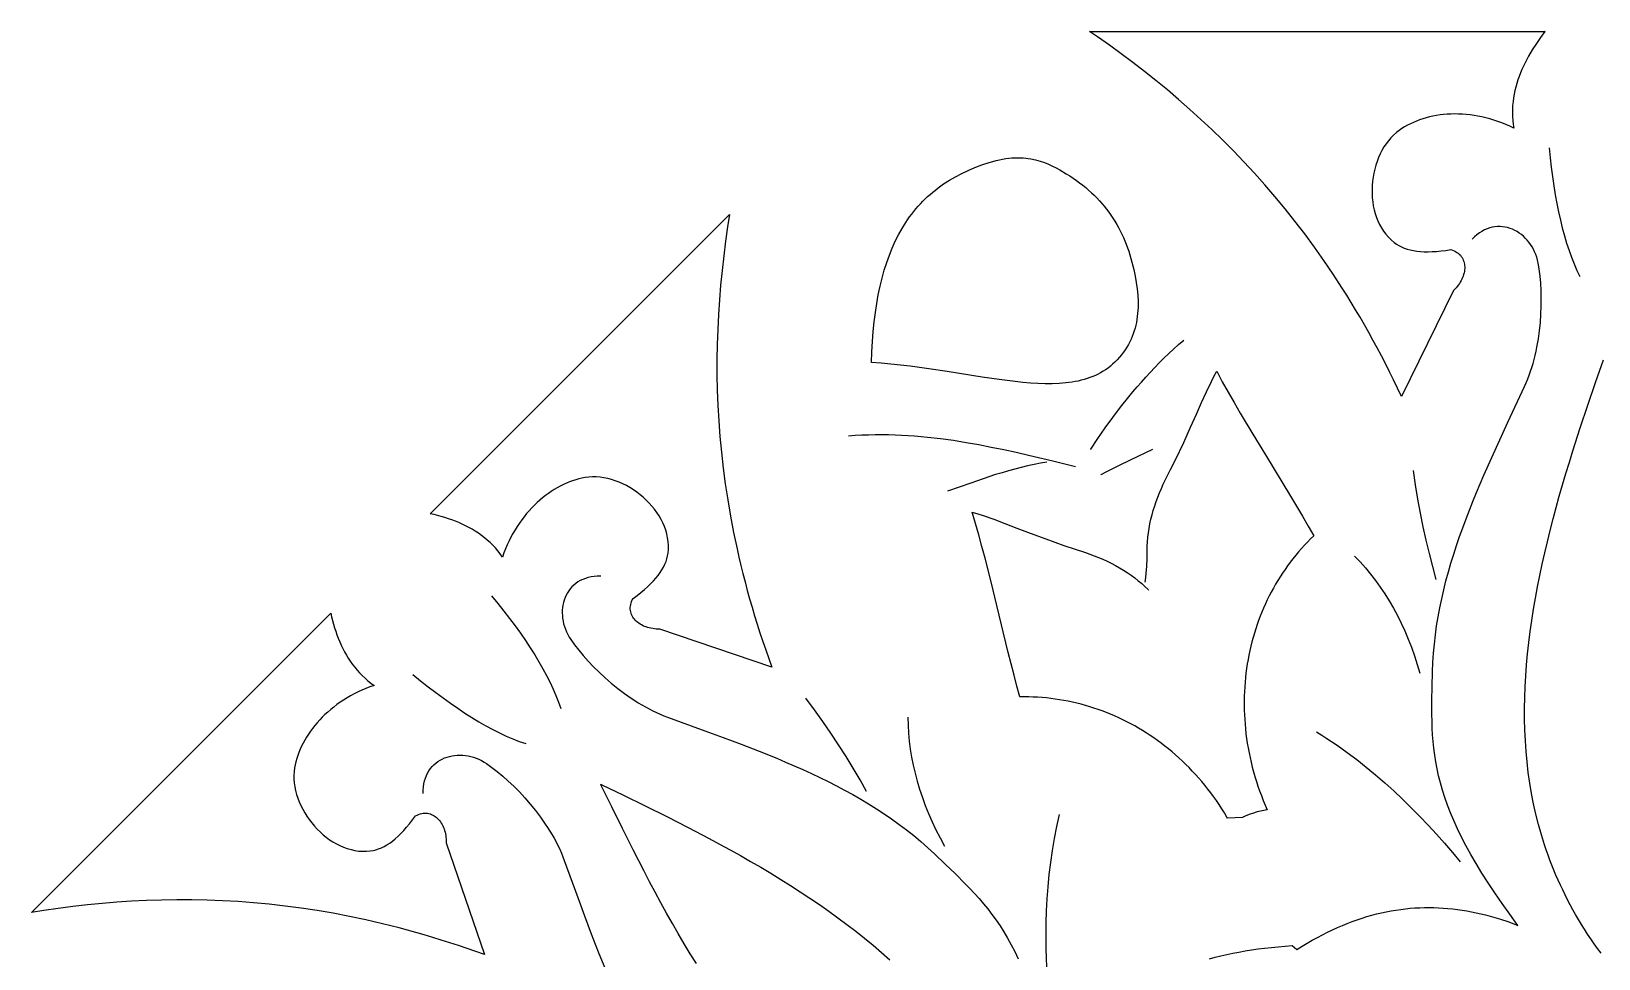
# Model space of a CAD drawing. Extents: x -332 to 348, y -263 to 352.
# Drawn here: x -181.03 to -137.66, y 266.33 to 292 of the extents above; entities that cross this region are included whole.
import ezdxf

# ---------------------------------------------------------------- set-up
doc = ezdxf.new("R2010")
doc.units = 0
doc.layers.add('LAYER_1', color=18, linetype='CONTINUOUS')
doc.layers.add('LAYER_2', color=174, linetype='CONTINUOUS')

msp = doc.modelspace()

# ---------------------------------------------------------------- linework, layer by layer
at = {"layer": 'LAYER_1'}
for points in [[(-139.152, 291.994), (-139.273, 291.832), (-139.389, 291.665), (-139.5, 291.492), (-139.605, 291.314), (-139.654, 291.223), (-139.701, 291.132), (-139.746, 291.038), (-139.788, 290.944), (-139.828, 290.849), (-139.865, 290.753), (-139.899, 290.656), (-139.93, 290.558), (-139.958, 290.459), (-139.983, 290.359), (-140.003, 290.258), (-140.021, 290.157), (-140.034, 290.055), (-140.044, 289.952), (-140.049, 289.848), (-140.05, 289.744), (-140.047, 289.64), (-140.039, 289.535), (-140.027, 289.429), (-140.009, 289.323), (-140.12, 289.375), (-140.23, 289.423), (-140.341, 289.467), (-140.452, 289.508), (-140.563, 289.545), (-140.674, 289.577), (-140.784, 289.607), (-140.894, 289.632), (-141.004, 289.654), (-141.113, 289.673), (-141.221, 289.688), (-141.329, 289.699), (-141.436, 289.707), (-141.542, 289.712), (-141.647, 289.713), (-141.751, 289.711), (-141.853, 289.705), (-141.954, 289.697), (-142.054, 289.685), (-142.153, 289.67), (-142.249, 289.652), (-142.345, 289.631), (-142.438, 289.607), (-142.529, 289.58), (-142.619, 289.55), (-142.706, 289.517), (-142.791, 289.481), (-142.874, 289.442), (-142.955, 289.401), (-143.033, 289.357), (-143.108, 289.31), (-143.181, 289.26), (-143.263, 289.198), (-143.34, 289.129), (-143.413, 289.054), (-143.482, 288.974), (-143.546, 288.889), (-143.605, 288.799), (-143.66, 288.705), (-143.71, 288.607), (-143.755, 288.506), (-143.795, 288.402), (-143.83, 288.295), (-143.861, 288.186), (-143.886, 288.076), (-143.906, 287.964), (-143.921, 287.85), (-143.931, 287.737), (-143.936, 287.623), (-143.935, 287.509), (-143.929, 287.396), (-143.917, 287.283), (-143.9, 287.173), (-143.877, 287.064), (-143.848, 286.957), (-143.814, 286.852), (-143.774, 286.751), (-143.727, 286.653), (-143.675, 286.559), (-143.618, 286.469), (-143.553, 286.383), (-143.483, 286.303), (-143.407, 286.227), (-143.324, 286.158), (-143.261, 286.112), (-143.193, 286.071), (-143.121, 286.034), (-143.045, 286.002), (-142.964, 285.974), (-142.88, 285.95), (-142.79, 285.931), (-142.696, 285.916), (-142.596, 285.906), (-142.492, 285.9), (-142.383, 285.899), (-142.268, 285.902), (-142.148, 285.909), (-142.023, 285.921), (-141.891, 285.938), (-141.754, 285.959), (-141.707, 285.943), (-141.663, 285.925), (-141.623, 285.905), (-141.585, 285.882), (-141.551, 285.857), (-141.52, 285.83), (-141.492, 285.802), (-141.467, 285.771), (-141.445, 285.739), (-141.426, 285.705), (-141.41, 285.67), (-141.396, 285.634), (-141.386, 285.597), (-141.378, 285.558), (-141.374, 285.519), (-141.371, 285.479), (-141.372, 285.438), (-141.375, 285.397), (-141.381, 285.355), (-141.39, 285.313), (-141.401, 285.271), (-141.415, 285.228), (-141.431, 285.186), (-141.449, 285.144), (-141.47, 285.103), (-141.493, 285.062), (-141.519, 285.021), (-141.547, 284.981), (-141.577, 284.942), (-141.609, 284.904), (-141.644, 284.867), (-141.68, 284.831), (-143.121, 281.895), (-143.23, 282.126), (-143.34, 282.354), (-143.452, 282.58), (-143.564, 282.803), (-143.678, 283.023), (-143.794, 283.241), (-143.91, 283.456), (-144.028, 283.669), (-144.147, 283.879), (-144.267, 284.087), (-144.389, 284.292), (-144.511, 284.495), (-144.635, 284.695), (-144.76, 284.893), (-145.013, 285.281), (-145.27, 285.661), (-145.532, 286.031), (-145.798, 286.392), (-146.068, 286.745), (-146.343, 287.089), (-146.621, 287.425), (-146.903, 287.753), (-147.189, 288.073), (-147.479, 288.386), (-147.772, 288.691), (-148.068, 288.989), (-148.368, 289.279), (-148.671, 289.563), (-148.978, 289.841), (-149.287, 290.112), (-149.599, 290.377), (-149.915, 290.636), (-150.233, 290.889), (-150.553, 291.137), (-150.876, 291.379), (-151.202, 291.616), (-151.53, 291.848), (-151.75, 292), (-139.147, 292)], [(-153.667, 288.5), (-153.592, 288.496), (-153.519, 288.489), (-153.448, 288.481), (-153.379, 288.47), (-153.245, 288.442), (-153.119, 288.407), (-152.998, 288.366), (-152.884, 288.321), (-152.776, 288.271), (-152.674, 288.219), (-152.576, 288.166), (-152.397, 288.06), (-152.3, 287.999), (-152.206, 287.938), (-152.115, 287.874), (-152.027, 287.809), (-151.941, 287.743), (-151.858, 287.675), (-151.777, 287.605), (-151.699, 287.534), (-151.624, 287.462), (-151.551, 287.388), (-151.48, 287.312), (-151.412, 287.235), (-151.346, 287.157), (-151.283, 287.077), (-151.222, 286.995), (-151.163, 286.913), (-151.107, 286.829), (-151.053, 286.743), (-151.001, 286.656), (-150.952, 286.568), (-150.905, 286.478), (-150.86, 286.387), (-150.817, 286.295), (-150.777, 286.202), (-150.738, 286.107), (-150.702, 286.01), (-150.668, 285.913), (-150.636, 285.814), (-150.606, 285.714), (-150.578, 285.613), (-150.528, 285.406), (-150.491, 285.225), (-150.46, 285.046), (-150.436, 284.869), (-150.419, 284.694), (-150.411, 284.523), (-150.41, 284.438), (-150.411, 284.354), (-150.415, 284.27), (-150.421, 284.188), (-150.43, 284.106), (-150.441, 284.024), (-150.455, 283.944), (-150.472, 283.865), (-150.492, 283.786), (-150.515, 283.708), (-150.541, 283.631), (-150.57, 283.555), (-150.602, 283.479), (-150.638, 283.405), (-150.677, 283.331), (-150.719, 283.259), (-150.766, 283.187), (-150.815, 283.116), (-150.869, 283.046), (-150.927, 282.978), (-150.988, 282.91), (-151.053, 282.843), (-151.114, 282.786), (-151.176, 282.733), (-151.241, 282.682), (-151.307, 282.635), (-151.375, 282.591), (-151.445, 282.55), (-151.516, 282.512), (-151.589, 282.477), (-151.664, 282.444), (-151.741, 282.415), (-151.819, 282.388), (-151.899, 282.363), (-151.981, 282.342), (-152.064, 282.322), (-152.149, 282.305), (-152.235, 282.29), (-152.323, 282.278), (-152.412, 282.267), (-152.596, 282.253), (-152.785, 282.246), (-152.98, 282.246), (-153.18, 282.253), (-153.386, 282.265), (-153.596, 282.283), (-153.812, 282.306), (-154.032, 282.333), (-154.257, 282.363), (-154.72, 282.432), (-155.693, 282.587), (-156.201, 282.663), (-156.459, 282.699), (-156.72, 282.733), (-156.984, 282.764), (-157.251, 282.791), (-157.519, 282.814), (-157.79, 282.832), (-157.779, 283.126), (-157.762, 283.412), (-157.74, 283.689), (-157.712, 283.957), (-157.679, 284.217), (-157.641, 284.468), (-157.597, 284.711), (-157.547, 284.946), (-157.492, 285.173), (-157.431, 285.391), (-157.364, 285.602), (-157.291, 285.805), (-157.213, 286), (-157.128, 286.188), (-157.038, 286.368), (-156.941, 286.541), (-156.838, 286.706), (-156.785, 286.786), (-156.73, 286.864), (-156.673, 286.94), (-156.615, 287.015), (-156.555, 287.088), (-156.493, 287.159), (-156.43, 287.228), (-156.366, 287.296), (-156.299, 287.362), (-156.232, 287.426), (-156.162, 287.488), (-156.091, 287.549), (-156.018, 287.608), (-155.944, 287.666), (-155.868, 287.722), (-155.791, 287.776), (-155.63, 287.88), (-155.464, 287.977), (-155.29, 288.068), (-155.11, 288.153), (-154.923, 288.232), (-154.729, 288.305), (-154.528, 288.372), (-154.432, 288.401), (-154.338, 288.425), (-154.247, 288.446), (-154.158, 288.464), (-154.071, 288.477), (-153.986, 288.488), (-153.903, 288.495), (-153.823, 288.499), (-153.744, 288.501)], [(-161.766, 286.589), (-161.824, 286.19), (-161.875, 285.788), (-161.921, 285.384), (-161.961, 284.978), (-161.994, 284.57), (-162.022, 284.159), (-162.042, 283.747), (-162.056, 283.331), (-162.062, 282.914), (-162.061, 282.493), (-162.053, 282.07), (-162.036, 281.645), (-162.012, 281.216), (-161.98, 280.785), (-161.939, 280.35), (-161.89, 279.913), (-161.831, 279.472), (-161.764, 279.029), (-161.687, 278.582), (-161.601, 278.131), (-161.505, 277.678), (-161.454, 277.449), (-161.4, 277.22), (-161.343, 276.99), (-161.284, 276.76), (-161.222, 276.528), (-161.157, 276.295), (-161.09, 276.062), (-161.021, 275.827), (-160.948, 275.591), (-160.873, 275.355), (-160.795, 275.117), (-160.714, 274.879), (-160.631, 274.64), (-160.544, 274.399), (-163.639, 275.457), (-163.691, 275.456), (-163.741, 275.458), (-163.791, 275.462), (-163.84, 275.468), (-163.888, 275.477), (-163.934, 275.487), (-163.98, 275.5), (-164.024, 275.515), (-164.067, 275.531), (-164.108, 275.55), (-164.148, 275.57), (-164.185, 275.592), (-164.221, 275.616), (-164.255, 275.641), (-164.286, 275.668), (-164.316, 275.696), (-164.342, 275.726), (-164.367, 275.757), (-164.389, 275.79), (-164.408, 275.824), (-164.424, 275.859), (-164.437, 275.895), (-164.448, 275.932), (-164.455, 275.97), (-164.459, 276.01), (-164.459, 276.05), (-164.456, 276.091), (-164.449, 276.133), (-164.439, 276.175), (-164.425, 276.218), (-164.406, 276.262), (-164.384, 276.306), (-164.272, 276.388), (-164.168, 276.47), (-164.071, 276.55), (-163.98, 276.629), (-163.897, 276.708), (-163.821, 276.787), (-163.751, 276.865), (-163.689, 276.942), (-163.632, 277.019), (-163.583, 277.096), (-163.539, 277.173), (-163.502, 277.25), (-163.471, 277.326), (-163.447, 277.403), (-163.428, 277.48), (-163.415, 277.557), (-163.406, 277.665), (-163.405, 277.772), (-163.412, 277.879), (-163.427, 277.984), (-163.45, 278.089), (-163.48, 278.193), (-163.517, 278.294), (-163.56, 278.394), (-163.609, 278.493), (-163.665, 278.588), (-163.726, 278.682), (-163.792, 278.772), (-163.863, 278.86), (-163.938, 278.945), (-164.018, 279.026), (-164.102, 279.103), (-164.189, 279.176), (-164.28, 279.246), (-164.374, 279.311), (-164.47, 279.371), (-164.568, 279.427), (-164.669, 279.477), (-164.771, 279.522), (-164.874, 279.562), (-164.979, 279.596), (-165.084, 279.623), (-165.189, 279.645), (-165.295, 279.66), (-165.4, 279.668), (-165.504, 279.669), (-165.608, 279.663), (-165.71, 279.65), (-165.797, 279.633), (-165.883, 279.613), (-165.969, 279.589), (-166.056, 279.561), (-166.142, 279.53), (-166.227, 279.495), (-166.312, 279.457), (-166.397, 279.415), (-166.48, 279.369), (-166.563, 279.32), (-166.646, 279.268), (-166.727, 279.212), (-166.807, 279.153), (-166.886, 279.091), (-166.963, 279.026), (-167.04, 278.957), (-167.115, 278.885), (-167.188, 278.81), (-167.26, 278.732), (-167.33, 278.651), (-167.398, 278.566), (-167.464, 278.479), (-167.528, 278.389), (-167.59, 278.296), (-167.65, 278.2), (-167.707, 278.101), (-167.762, 278), (-167.815, 277.895), (-167.865, 277.788), (-167.912, 277.679), (-167.956, 277.566), (-167.997, 277.451), (-168.06, 277.539), (-168.126, 277.622), (-168.194, 277.702), (-168.266, 277.778), (-168.34, 277.851), (-168.417, 277.921), (-168.497, 277.986), (-168.578, 278.049), (-168.662, 278.109), (-168.748, 278.165), (-168.836, 278.218), (-168.926, 278.268), (-169.017, 278.316), (-169.11, 278.361), (-169.204, 278.402), (-169.3, 278.442), (-169.396, 278.478), (-169.494, 278.512), (-169.592, 278.544), (-169.691, 278.574), (-169.891, 278.626), (-169.998, 278.649), (-165.745, 282.902), (-161.712, 286.935)], [(-172.724, 275.792), (-172.672, 275.593), (-172.642, 275.494), (-172.611, 275.396), (-172.576, 275.298), (-172.54, 275.201), (-172.501, 275.106), (-172.459, 275.012), (-172.414, 274.919), (-172.367, 274.828), (-172.316, 274.738), (-172.263, 274.65), (-172.207, 274.564), (-172.147, 274.48), (-172.085, 274.398), (-172.019, 274.319), (-171.949, 274.242), (-171.877, 274.168), (-171.8, 274.096), (-171.721, 274.027), (-171.637, 273.962), (-171.55, 273.899), (-171.665, 273.858), (-171.777, 273.813), (-171.887, 273.766), (-171.994, 273.716), (-172.098, 273.664), (-172.199, 273.609), (-172.298, 273.551), (-172.394, 273.492), (-172.487, 273.43), (-172.577, 273.366), (-172.665, 273.299), (-172.749, 273.231), (-172.83, 273.161), (-172.908, 273.09), (-172.983, 273.016), (-173.055, 272.942), (-173.124, 272.865), (-173.189, 272.788), (-173.252, 272.709), (-173.311, 272.628), (-173.366, 272.547), (-173.419, 272.465), (-173.468, 272.382), (-173.513, 272.298), (-173.555, 272.214), (-173.593, 272.129), (-173.628, 272.043), (-173.66, 271.957), (-173.687, 271.871), (-173.711, 271.785), (-173.732, 271.698), (-173.748, 271.612), (-173.762, 271.51), (-173.768, 271.406), (-173.766, 271.302), (-173.758, 271.197), (-173.743, 271.091), (-173.722, 270.986), (-173.694, 270.881), (-173.66, 270.776), (-173.621, 270.673), (-173.575, 270.571), (-173.525, 270.47), (-173.469, 270.372), (-173.409, 270.275), (-173.344, 270.182), (-173.275, 270.091), (-173.201, 270.004), (-173.124, 269.92), (-173.043, 269.84), (-172.958, 269.765), (-172.871, 269.693), (-172.78, 269.627), (-172.687, 269.566), (-172.591, 269.511), (-172.493, 269.462), (-172.393, 269.418), (-172.291, 269.382), (-172.187, 269.352), (-172.083, 269.329), (-171.977, 269.314), (-171.87, 269.307), (-171.763, 269.307), (-171.656, 269.317), (-171.578, 269.33), (-171.501, 269.348), (-171.425, 269.373), (-171.348, 269.404), (-171.271, 269.441), (-171.194, 269.484), (-171.117, 269.534), (-171.04, 269.59), (-170.963, 269.653), (-170.885, 269.723), (-170.807, 269.799), (-170.728, 269.882), (-170.648, 269.972), (-170.568, 270.07), (-170.487, 270.174), (-170.405, 270.286), (-170.36, 270.308), (-170.317, 270.326), (-170.273, 270.341), (-170.231, 270.351), (-170.189, 270.358), (-170.148, 270.361), (-170.108, 270.36), (-170.069, 270.357), (-170.03, 270.35), (-169.993, 270.339), (-169.957, 270.326), (-169.922, 270.31), (-169.888, 270.29), (-169.856, 270.269), (-169.824, 270.244), (-169.795, 270.217), (-169.766, 270.188), (-169.739, 270.156), (-169.714, 270.123), (-169.69, 270.087), (-169.668, 270.049), (-169.648, 270.01), (-169.63, 269.969), (-169.613, 269.926), (-169.599, 269.882), (-169.586, 269.836), (-169.575, 269.789), (-169.567, 269.741), (-169.56, 269.693), (-169.556, 269.643), (-169.554, 269.592), (-169.555, 269.541), (-168.497, 266.446), (-168.738, 266.532), (-168.977, 266.616), (-169.216, 266.697), (-169.453, 266.775), (-169.69, 266.85), (-169.925, 266.922), (-170.16, 266.992), (-170.393, 267.059), (-170.626, 267.124), (-170.858, 267.185), (-171.089, 267.245), (-171.319, 267.301), (-171.548, 267.356), (-171.776, 267.407), (-172.23, 267.503), (-172.68, 267.589), (-173.127, 267.666), (-173.571, 267.733), (-174.011, 267.791), (-174.449, 267.841), (-174.883, 267.882), (-175.314, 267.914), (-175.743, 267.938), (-176.169, 267.954), (-176.592, 267.963), (-177.012, 267.964), (-177.43, 267.957), (-177.845, 267.944), (-178.258, 267.923), (-178.668, 267.896), (-179.076, 267.863), (-179.482, 267.823), (-179.886, 267.777), (-180.288, 267.725), (-180.688, 267.668), (-181.033, 267.614), (-172.747, 275.9)]]:
    msp.add_lwpolyline(points, close=True, dxfattribs=at)
for points in [[(-137.599, 266.484), (-137.696, 266.616), (-137.79, 266.749), (-137.882, 266.882), (-137.971, 267.016), (-138.057, 267.15), (-138.141, 267.284), (-138.223, 267.419), (-138.302, 267.554), (-138.378, 267.69), (-138.452, 267.825), (-138.524, 267.961), (-138.593, 268.098), (-138.66, 268.235), (-138.725, 268.372), (-138.787, 268.51), (-138.847, 268.648), (-138.905, 268.786), (-138.961, 268.925), (-139.014, 269.064), (-139.065, 269.203), (-139.114, 269.343), (-139.161, 269.481), (-139.249, 269.765), (-139.329, 270.048), (-139.401, 270.332), (-139.465, 270.618), (-139.521, 270.906), (-139.57, 271.195), (-139.611, 271.486), (-139.645, 271.778), (-139.673, 272.071), (-139.693, 272.366), (-139.707, 272.663), (-139.715, 272.961), (-139.716, 273.26), (-139.711, 273.56), (-139.7, 273.862), (-139.683, 274.165), (-139.66, 274.469), (-139.632, 274.774), (-139.598, 275.081), (-139.559, 275.388), (-139.516, 275.696), (-139.467, 276.005), (-139.414, 276.315), (-139.356, 276.626), (-139.294, 276.937), (-139.227, 277.249), (-139.157, 277.562), (-139.083, 277.875), (-139.006, 278.189), (-138.924, 278.503), (-138.84, 278.817), (-138.753, 279.132), (-138.662, 279.447), (-138.569, 279.762), (-138.474, 280.077), (-138.376, 280.391), (-138.174, 281.022), (-137.965, 281.652), (-137.751, 282.281), (-137.532, 282.908)], [(-162.63, 266.197), (-162.8, 266.471), (-162.966, 266.748), (-163.131, 267.028), (-163.294, 267.31), (-163.454, 267.595), (-163.613, 267.882), (-163.77, 268.171), (-163.926, 268.461), (-164.079, 268.753), (-164.382, 269.343), (-164.68, 269.936), (-164.973, 270.533), (-165.262, 271.131), (-165.277, 271.163), (-165.244, 271.147), (-164.645, 270.859), (-164.047, 270.567), (-163.452, 270.271), (-162.861, 269.969), (-162.275, 269.661), (-161.987, 269.505), (-161.699, 269.347), (-161.413, 269.187), (-161.13, 269.025), (-160.849, 268.862), (-160.571, 268.696), (-160.296, 268.527), (-160.024, 268.357), (-159.755, 268.184), (-159.489, 268.009), (-159.227, 267.831), (-158.969, 267.65), (-158.715, 267.467), (-158.464, 267.281), (-158.218, 267.092), (-157.976, 266.9), (-157.739, 266.705), (-157.507, 266.507), (-157.279, 266.306)]]:
    msp.add_lwpolyline(points, dxfattribs=at)
at = {"layer": 'LAYER_2'}
for points in [[(-139.036, 288.774), (-139.008, 288.503), (-138.977, 288.238), (-138.943, 287.979), (-138.906, 287.726), (-138.866, 287.479), (-138.822, 287.238), (-138.775, 287.004), (-138.724, 286.777), (-138.67, 286.557), (-138.612, 286.344), (-138.551, 286.137), (-138.485, 285.938), (-138.416, 285.746), (-138.342, 285.562), (-138.265, 285.385), (-138.183, 285.217)], [(-148.434, 266.331), (-148.277, 266.373), (-148.117, 266.413), (-147.954, 266.45), (-147.787, 266.485), (-147.618, 266.518), (-147.445, 266.549), (-147.269, 266.577), (-147.09, 266.603), (-146.907, 266.626), (-146.721, 266.647), (-146.531, 266.666), (-146.338, 266.682), (-146.141, 266.696), (-146.012, 266.59), (-145.87, 266.679), (-145.729, 266.764), (-145.589, 266.845), (-145.448, 266.923), (-145.309, 266.996), (-145.17, 267.066), (-145.032, 267.133), (-144.894, 267.196), (-144.757, 267.255), (-144.62, 267.311), (-144.483, 267.363), (-144.347, 267.411), (-144.212, 267.457), (-144.077, 267.498), (-143.942, 267.537), (-143.808, 267.572), (-143.674, 267.604), (-143.541, 267.633), (-143.408, 267.658), (-143.275, 267.68), (-143.143, 267.699), (-143.011, 267.715), (-142.879, 267.728), (-142.747, 267.738), (-142.616, 267.744), (-142.485, 267.748), (-142.354, 267.749), (-142.224, 267.747), (-142.094, 267.742), (-141.963, 267.734), (-141.834, 267.724), (-141.704, 267.71), (-141.574, 267.694), (-141.445, 267.676), (-141.315, 267.654), (-141.186, 267.63), (-141.057, 267.604), (-140.928, 267.575), (-140.799, 267.543), (-140.67, 267.509), (-140.541, 267.473), (-140.412, 267.434), (-140.154, 267.349), (-139.897, 267.255), (-140.125, 267.566), (-140.338, 267.865), (-140.538, 268.154), (-140.723, 268.434), (-140.895, 268.703), (-141.054, 268.965), (-141.201, 269.217), (-141.336, 269.462), (-141.459, 269.7), (-141.571, 269.93), (-141.673, 270.155), (-141.765, 270.373), (-141.848, 270.586), (-141.922, 270.794), (-141.987, 270.998), (-142.044, 271.198), (-142.093, 271.394), (-142.136, 271.588), (-142.171, 271.779), (-142.201, 271.969), (-142.225, 272.157), (-142.244, 272.344), (-142.259, 272.53), (-142.269, 272.717), (-142.276, 272.904), (-142.279, 273.093), (-142.279, 273.475), (-142.271, 273.867), (-142.261, 274.274), (-142.251, 274.532), (-142.234, 274.788), (-142.211, 275.042), (-142.182, 275.296), (-142.147, 275.548), (-142.106, 275.799), (-142.059, 276.048), (-142.007, 276.297), (-141.95, 276.545), (-141.889, 276.792), (-141.822, 277.039), (-141.751, 277.284), (-141.675, 277.529), (-141.596, 277.774), (-141.513, 278.018), (-141.426, 278.261), (-141.335, 278.505), (-141.242, 278.748), (-141.145, 278.991), (-141.046, 279.234), (-140.84, 279.72), (-140.625, 280.206), (-140.403, 280.694), (-140.177, 281.185), (-139.715, 282.173), (-139.67, 282.275), (-139.627, 282.378), (-139.587, 282.483), (-139.549, 282.59), (-139.514, 282.698), (-139.481, 282.808), (-139.451, 282.919), (-139.423, 283.031), (-139.397, 283.144), (-139.373, 283.258), (-139.333, 283.486), (-139.301, 283.715), (-139.277, 283.944), (-139.261, 284.171), (-139.253, 284.394), (-139.251, 284.613), (-139.257, 284.826), (-139.269, 285.031), (-139.287, 285.228), (-139.31, 285.414), (-139.339, 285.59), (-139.357, 285.67), (-139.379, 285.749), (-139.406, 285.825), (-139.436, 285.899), (-139.47, 285.97), (-139.508, 286.038), (-139.55, 286.103), (-139.595, 286.164), (-139.643, 286.222), (-139.694, 286.277), (-139.747, 286.328), (-139.804, 286.375), (-139.862, 286.418), (-139.923, 286.457), (-139.986, 286.491), (-140.05, 286.521), (-140.116, 286.546), (-140.184, 286.567), (-140.252, 286.582), (-140.322, 286.592), (-140.393, 286.596), (-140.464, 286.595), (-140.535, 286.589), (-140.607, 286.576), (-140.679, 286.558), (-140.751, 286.533), (-140.822, 286.502), (-140.893, 286.464), (-140.963, 286.42), (-141.032, 286.369), (-141.1, 286.311), (-141.167, 286.245)], [(-151.729, 280.425), (-151.72, 280.438), (-151.522, 280.732), (-151.318, 281.024), (-151.108, 281.313), (-150.892, 281.598), (-150.668, 281.88), (-150.554, 282.019), (-150.437, 282.157), (-150.319, 282.293), (-150.198, 282.428), (-150.075, 282.562), (-149.95, 282.694), (-149.822, 282.825), (-149.692, 282.954), (-149.56, 283.081), (-149.425, 283.206), (-149.287, 283.33), (-149.147, 283.451)], [(-150.21, 276.759), (-150.204, 276.804), (-150.183, 276.999), (-150.169, 277.201), (-150.16, 277.412), (-150.158, 277.631), (-150.156, 277.751), (-150.15, 277.873), (-150.139, 277.996), (-150.124, 278.12), (-150.105, 278.244), (-150.081, 278.369), (-150.054, 278.494), (-150.023, 278.618), (-149.988, 278.742), (-149.95, 278.866), (-149.909, 278.989), (-149.864, 279.11), (-149.816, 279.23), (-149.765, 279.349), (-149.711, 279.466), (-149.655, 279.581), (-149.509, 279.872), (-149.376, 280.142), (-149.147, 280.624), (-148.956, 281.04), (-148.794, 281.403), (-148.652, 281.726), (-148.517, 282.023), (-148.381, 282.307), (-148.31, 282.448), (-148.234, 282.591), (-148.078, 282.303), (-147.916, 282.014), (-147.751, 281.724), (-147.582, 281.434), (-147.236, 280.854), (-146.884, 280.276), (-146.19, 279.137), (-145.859, 278.581), (-145.701, 278.307), (-145.547, 278.037), (-145.635, 277.951), (-145.721, 277.864), (-145.806, 277.775), (-145.888, 277.685), (-145.968, 277.593), (-146.047, 277.499), (-146.123, 277.404), (-146.198, 277.307), (-146.271, 277.209), (-146.341, 277.109), (-146.41, 277.008), (-146.477, 276.905), (-146.541, 276.801), (-146.604, 276.696), (-146.664, 276.59), (-146.723, 276.482), (-146.779, 276.373), (-146.833, 276.263), (-146.886, 276.152), (-146.936, 276.039), (-146.984, 275.926), (-147.029, 275.811), (-147.073, 275.696), (-147.114, 275.579), (-147.154, 275.462), (-147.191, 275.343), (-147.226, 275.224), (-147.258, 275.103), (-147.289, 274.982), (-147.317, 274.86), (-147.343, 274.737), (-147.366, 274.614), (-147.388, 274.49), (-147.407, 274.365), (-147.423, 274.239), (-147.438, 274.113), (-147.45, 273.986), (-147.459, 273.859), (-147.467, 273.731), (-147.471, 273.602), (-147.474, 273.473), (-147.474, 273.344), (-147.472, 273.214), (-147.467, 273.084), (-147.459, 272.954), (-147.45, 272.823), (-147.438, 272.692), (-147.423, 272.561), (-147.406, 272.429), (-147.386, 272.297), (-147.363, 272.166), (-147.339, 272.034), (-147.311, 271.902), (-147.281, 271.769), (-147.249, 271.637), (-147.213, 271.505), (-147.176, 271.373), (-147.135, 271.241), (-147.092, 271.109), (-147.046, 270.977), (-146.998, 270.846), (-146.947, 270.714), (-146.893, 270.583), (-146.836, 270.452), (-146.975, 270.427), (-147.112, 270.395), (-147.246, 270.354), (-147.312, 270.33), (-147.377, 270.304), (-147.442, 270.276), (-147.507, 270.246), (-147.512, 270.243), (-147.933, 270.223), (-147.951, 270.254), (-148.021, 270.371), (-148.093, 270.485), (-148.167, 270.598), (-148.243, 270.709), (-148.32, 270.818), (-148.399, 270.925), (-148.48, 271.03), (-148.563, 271.134), (-148.647, 271.235), (-148.732, 271.334), (-148.819, 271.432), (-148.908, 271.527), (-148.998, 271.621), (-149.089, 271.712), (-149.182, 271.801), (-149.277, 271.889), (-149.372, 271.974), (-149.469, 272.057), (-149.567, 272.138), (-149.667, 272.218), (-149.767, 272.295), (-149.869, 272.369), (-149.972, 272.442), (-150.076, 272.513), (-150.181, 272.581), (-150.287, 272.648), (-150.394, 272.712), (-150.503, 272.774), (-150.612, 272.834), (-150.722, 272.891), (-150.833, 272.947), (-150.944, 273), (-151.057, 273.051), (-151.17, 273.099), (-151.285, 273.146), (-151.4, 273.19), (-151.515, 273.232), (-151.631, 273.271), (-151.748, 273.308), (-151.866, 273.343), (-151.984, 273.376), (-152.102, 273.406), (-152.222, 273.433), (-152.341, 273.459), (-152.461, 273.482), (-152.582, 273.502), (-152.702, 273.52), (-152.824, 273.536), (-152.945, 273.549), (-153.067, 273.56), (-153.189, 273.568), (-153.311, 273.574), (-153.433, 273.578), (-153.556, 273.578), (-153.679, 273.577), (-153.761, 273.876), (-153.842, 274.182), (-154.002, 274.809), (-154.316, 276.105), (-154.477, 276.762), (-154.642, 277.417), (-154.728, 277.742), (-154.816, 278.064), (-154.906, 278.382), (-154.999, 278.696), (-154.845, 278.649), (-154.694, 278.6), (-154.397, 278.495), (-154.092, 278.38), (-153.763, 278.253), (-153.391, 278.11), (-152.963, 277.951), (-152.46, 277.772), (-152.175, 277.675), (-151.866, 277.573), (-151.745, 277.531), (-151.624, 277.487), (-151.504, 277.439), (-151.385, 277.388), (-151.268, 277.333), (-151.152, 277.276), (-151.037, 277.216), (-150.925, 277.153), (-150.815, 277.086), (-150.708, 277.018), (-150.603, 276.946), (-150.501, 276.872), (-150.403, 276.795), (-150.309, 276.715), (-150.218, 276.634), (-150.131, 276.549), (-150.118, 276.537)], [(-152.137, 279.946), (-152.764, 280.099), (-153.439, 280.26), (-153.78, 280.339), (-154.124, 280.414), (-154.47, 280.486), (-154.818, 280.553), (-155.168, 280.615), (-155.521, 280.671), (-155.876, 280.72), (-156.233, 280.761), (-156.412, 280.779), (-156.592, 280.794), (-156.773, 280.807), (-156.953, 280.817), (-157.135, 280.824), (-157.317, 280.829), (-157.499, 280.832), (-157.682, 280.831), (-157.866, 280.827), (-158.05, 280.82), (-158.235, 280.81), (-158.42, 280.797)], [(-151.441, 279.729), (-151.433, 279.733), (-151.27, 279.819), (-150.944, 279.984), (-150.621, 280.141), (-150.001, 280.436)], [(-152.935, 280.074), (-153.111, 280.046), (-153.288, 280.012), (-153.465, 279.974), (-153.643, 279.932), (-153.821, 279.886), (-153.998, 279.836), (-154.174, 279.784), (-154.35, 279.73), (-154.697, 279.615), (-155.037, 279.498), (-155.683, 279.269)], [(-142.157, 276.829), (-142.256, 277.185), (-142.349, 277.546), (-142.436, 277.914), (-142.518, 278.288), (-142.595, 278.668), (-142.665, 279.055), (-142.73, 279.447), (-142.79, 279.845)], [(-144.418, 277.478), (-144.265, 277.317), (-144.118, 277.152), (-143.976, 276.98), (-143.839, 276.803), (-143.708, 276.62), (-143.581, 276.432), (-143.46, 276.237), (-143.345, 276.038), (-143.234, 275.832), (-143.129, 275.621), (-143.029, 275.404), (-142.935, 275.181), (-142.845, 274.953), (-142.761, 274.719), (-142.682, 274.48), (-142.609, 274.235)], [(-165.278, 276.923), (-165.372, 276.922), (-165.461, 276.915), (-165.546, 276.902), (-165.627, 276.884), (-165.704, 276.86), (-165.776, 276.832), (-165.844, 276.799), (-165.908, 276.761), (-165.968, 276.719), (-166.023, 276.673), (-166.074, 276.623), (-166.121, 276.57), (-166.163, 276.514), (-166.201, 276.455), (-166.234, 276.393), (-166.263, 276.328), (-166.288, 276.261), (-166.308, 276.193), (-166.323, 276.122), (-166.334, 276.051), (-166.341, 275.977), (-166.343, 275.903), (-166.34, 275.829), (-166.333, 275.754), (-166.321, 275.678), (-166.304, 275.603), (-166.283, 275.528), (-166.257, 275.454), (-166.227, 275.38), (-166.192, 275.308), (-166.152, 275.236), (-166.107, 275.167), (-166.004, 275.022), (-165.888, 274.873), (-165.762, 274.722), (-165.625, 274.568), (-165.479, 274.414), (-165.323, 274.26), (-165.159, 274.108), (-164.987, 273.959), (-164.809, 273.814), (-164.624, 273.675), (-164.434, 273.542), (-164.337, 273.478), (-164.239, 273.416), (-164.14, 273.357), (-164.04, 273.3), (-163.939, 273.246), (-163.838, 273.194), (-163.736, 273.145), (-163.633, 273.099), (-163.53, 273.056), (-163.426, 273.017), (-162.4, 272.644), (-161.893, 272.458), (-161.392, 272.269), (-160.896, 272.077), (-160.406, 271.879), (-160.164, 271.777), (-159.924, 271.674), (-159.686, 271.568), (-159.45, 271.46), (-159.216, 271.349), (-158.985, 271.236), (-158.756, 271.119), (-158.529, 270.999), (-158.305, 270.876), (-158.084, 270.749), (-157.865, 270.618), (-157.65, 270.483), (-157.437, 270.344), (-157.228, 270.2), (-157.021, 270.051), (-156.818, 269.898), (-156.618, 269.74), (-156.422, 269.576), (-156.229, 269.406), (-156.04, 269.231), (-155.745, 268.951), (-155.462, 268.679), (-155.192, 268.409), (-155.061, 268.273), (-154.933, 268.136), (-154.808, 267.997), (-154.687, 267.855), (-154.568, 267.709), (-154.452, 267.559), (-154.339, 267.404), (-154.229, 267.243), (-154.122, 267.076), (-154.018, 266.902), (-153.917, 266.721), (-153.819, 266.531), (-153.724, 266.331)], [(-168.297, 276.375), (-168.125, 276.164), (-167.96, 275.954), (-167.8, 275.747), (-167.648, 275.542), (-167.502, 275.339), (-167.362, 275.138), (-167.23, 274.939), (-167.106, 274.743), (-166.988, 274.549), (-166.878, 274.357), (-166.776, 274.167), (-166.681, 273.98), (-166.595, 273.796), (-166.516, 273.614), (-166.446, 273.434), (-166.384, 273.257)], [(-170.473, 274.199), (-170.262, 274.027), (-170.052, 273.861), (-169.845, 273.702), (-169.64, 273.549), (-169.437, 273.403), (-169.236, 273.264), (-169.037, 273.132), (-168.841, 273.007), (-168.647, 272.89), (-168.455, 272.78), (-168.266, 272.677), (-168.079, 272.583), (-167.894, 272.496), (-167.712, 272.418), (-167.532, 272.348), (-167.355, 272.286)], [(-157.92, 270.964), (-158.102, 271.286), (-158.292, 271.607), (-158.49, 271.929), (-158.696, 272.252), (-158.911, 272.575), (-159.134, 272.898), (-159.366, 273.221), (-159.605, 273.544)], [(-156.78, 273.022), (-156.775, 272.801), (-156.761, 272.579), (-156.741, 272.358), (-156.712, 272.136), (-156.676, 271.913), (-156.632, 271.691), (-156.58, 271.468), (-156.521, 271.245), (-156.453, 271.021), (-156.378, 270.798), (-156.296, 270.574), (-156.205, 270.349), (-156.107, 270.125), (-156.001, 269.9), (-155.887, 269.675), (-155.766, 269.449)], [(-145.473, 272.613), (-145.329, 272.522), (-145.185, 272.43), (-144.904, 272.241), (-144.628, 272.044), (-144.358, 271.842), (-144.094, 271.634), (-143.835, 271.42), (-143.581, 271.2), (-143.333, 270.975), (-143.088, 270.745), (-142.849, 270.51), (-142.614, 270.271), (-142.382, 270.027), (-142.155, 269.779), (-141.931, 269.527), (-141.711, 269.272), (-141.493, 269.013)], [(-170.192, 270.904), (-170.191, 270.997), (-170.184, 271.086), (-170.171, 271.172), (-170.153, 271.252), (-170.13, 271.329), (-170.101, 271.402), (-170.068, 271.47), (-170.03, 271.534), (-169.988, 271.593), (-169.942, 271.649), (-169.893, 271.7), (-169.84, 271.746), (-169.783, 271.788), (-169.724, 271.826), (-169.662, 271.86), (-169.597, 271.889), (-169.531, 271.913), (-169.462, 271.933), (-169.392, 271.949), (-169.32, 271.96), (-169.247, 271.966), (-169.173, 271.968), (-169.098, 271.965), (-169.023, 271.958), (-168.948, 271.946), (-168.872, 271.93), (-168.797, 271.909), (-168.723, 271.883), (-168.649, 271.852), (-168.577, 271.817), (-168.506, 271.777), (-168.436, 271.732), (-168.292, 271.629), (-168.143, 271.514), (-167.991, 271.388), (-167.837, 271.251), (-167.683, 271.104), (-167.529, 270.948), (-167.377, 270.785), (-167.228, 270.613), (-167.084, 270.434), (-166.944, 270.25), (-166.811, 270.06), (-166.747, 269.963), (-166.686, 269.865), (-166.626, 269.766), (-166.57, 269.666), (-166.515, 269.565), (-166.463, 269.463), (-166.414, 269.361), (-166.368, 269.258), (-166.326, 269.155), (-166.286, 269.051), (-165.913, 268.026), (-165.727, 267.519), (-165.539, 267.017), (-165.346, 266.521), (-165.148, 266.032)], [(-152.594, 270.328), (-152.632, 270.162), (-152.668, 269.995), (-152.733, 269.662), (-152.79, 269.329), (-152.837, 268.995), (-152.877, 268.661), (-152.909, 268.326), (-152.933, 267.991), (-152.95, 267.656), (-152.959, 267.321), (-152.963, 266.986), (-152.96, 266.65), (-152.951, 266.314), (-152.937, 265.978), (-152.917, 265.642), (-152.892, 265.305), (-152.863, 264.968)]]:
    msp.add_lwpolyline(points, dxfattribs=at)

doc.saveas('drawing.dxf')
